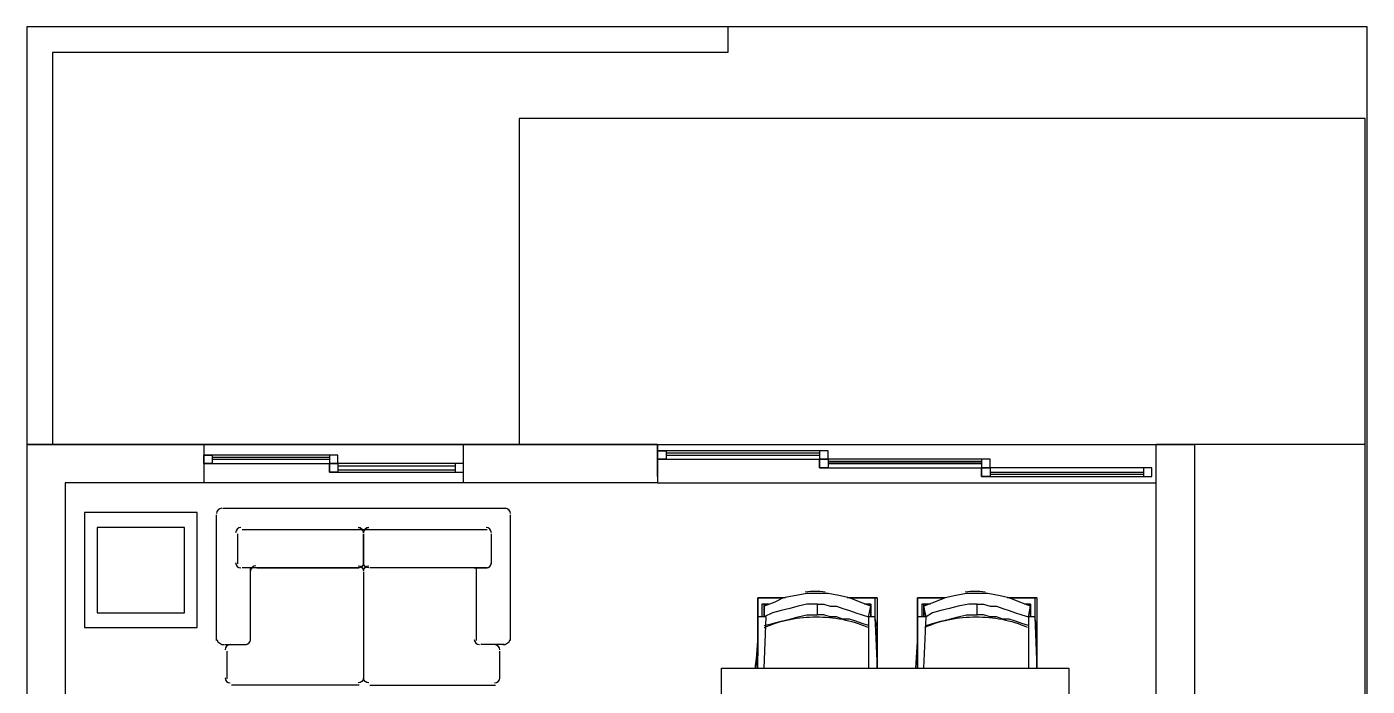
# Model space of a CAD drawing. Header units: metres. Extents: x -5 to 105, y 23 to 139.
# Drawn here: x -5.25 to 0.95, y 133.59 to 136.64 of the extents above; entities that cross this region are included whole.
import ezdxf

# ---------------------------------------------------------------- set-up
doc = ezdxf.new("R2010")
doc.units = ezdxf.units.M

msp = doc.modelspace()

# ---------------------------------------------------------------- linework, layer by layer
at = {"lineweight": 25}
for points in [[(0.9483, 136.6382), (-5.2486, 136.6382), (-5.2486, 120.1361), (0.9483, 120.1361)], [(-5.2486, 134.7072), (-2.3324, 134.7072), (-2.3324, 134.5594), (-2.3324, 134.7072)], [(-2.7265, 127.2197), (-2.5492, 127.2197), (-2.5492, 125.7419), (-0.0271, 125.7419), (-0.0271, 128.9438), (-2.5492, 128.9438), (-2.5492, 128.2837), (-2.7265, 128.2837), (-2.7265, 129.9881), (-2.5492, 129.9881), (-2.5492, 129.1211), (-0.0271, 129.1211), (-0.0271, 134.7072), (0.1503, 134.7072), (0.1503, 125.5547), (-2.7265, 125.5547)], [(-2.3324, 134.6382), (-2.3324, 134.6776), (-2.293, 134.6776), (-2.293, 134.6382), (-2.3324, 134.6382), (-1.5443, 134.6382), (-1.5443, 134.6776), (-2.3324, 134.6776)], [(-1.5443, 134.6776), (-1.5837, 134.6776), (-1.5837, 134.6382), (-1.5443, 134.6382)], [(-4.4309, 134.6185), (-4.4309, 134.6579), (-4.3915, 134.6579), (-4.3915, 134.6185), (-4.4309, 134.6185), (-3.8102, 134.6185), (-3.8102, 134.6579), (-4.4309, 134.6579)], [(-3.8102, 134.6579), (-3.8496, 134.6579), (-3.8496, 134.6185), (-3.8102, 134.6185)], [(-3.8496, 134.5791), (-3.8496, 134.6185), (-3.8102, 134.6185), (-3.8102, 134.5791), (-3.8496, 134.5791), (-3.229, 134.5791), (-3.229, 134.6185), (-3.8496, 134.6185)], [(-3.229, 134.6185), (-3.2684, 134.6185), (-3.2684, 134.5791), (-3.229, 134.5791)], [(-1.5837, 134.5988), (-1.5837, 134.6382), (-1.5443, 134.6382), (-1.5443, 134.5988), (-1.5837, 134.5988), (-0.7955, 134.5988), (-0.7955, 134.6382), (-1.5837, 134.6382)], [(-1.5837, 134.5988), (-1.5837, 134.6382), (-1.5443, 134.6382), (-1.5443, 134.5988), (-1.5837, 134.5988), (-0.7955, 134.5988), (-0.7955, 134.6382), (-1.5837, 134.6382)], [(-0.8349, 134.6284), (-1.5443, 134.6284)], [(-0.8349, 134.6185), (-1.5443, 134.6185)], [(-0.7955, 134.6382), (-0.8349, 134.6382), (-0.8349, 134.5988), (-0.7955, 134.5988)], [(-0.7955, 134.6382), (-0.8349, 134.6382), (-0.8349, 134.5988), (-0.7955, 134.5988)], [(-0.8349, 134.5594), (-0.8349, 134.5988), (-0.7955, 134.5988), (-0.7955, 134.5594), (-0.8349, 134.5594), (-0.0468, 134.5594), (-0.0468, 134.5988), (-0.8349, 134.5988)], [(-0.0468, 134.5988), (-0.0862, 134.5988), (-0.0862, 134.5594), (-0.0468, 134.5594)], [(-4.4605, 134.3919), (-4.9826, 134.3919), (-4.9826, 133.8599), (-4.4605, 133.8599)], [(-4.5196, 134.323), (-4.9235, 134.323), (-4.9235, 133.9289), (-4.5196, 133.9289)], [(-3.692, 134.1555), (-3.692, 134.2934)], [(-0.431, 133.6727), (-0.431, 132.6777), (-2.0369, 132.6777), (-2.0369, 133.6727)]]:
    msp.add_lwpolyline(points, close=True, dxfattribs=at)
for points in [[(-2.0073, 136.6382), (-2.0073, 136.52), (-5.1304, 136.52), (-5.1304, 134.7072)], [(0.1503, 125.5547), (0.9384, 125.5547), (0.9384, 136.2146), (-2.9728, 136.2146), (-2.9728, 134.7072)], [(-3.229, 134.5299), (-3.229, 134.7072), (-2.3324, 134.7072), (-2.3324, 134.5299), (-5.0713, 134.5299), (-5.0713, 128.5201), (-3.6821, 128.5201), (-3.6821, 126.796), (-3.8693, 126.796), (-3.8693, 128.3428), (-5.0713, 128.3428), (-5.0713, 126.0374), (-3.9186, 126.0374)], [(-4.4309, 134.7072), (-4.4309, 134.5299)], [(-2.3324, 134.7072), (-0.0271, 134.7072)], [(-2.3324, 134.7072), (-0.0271, 134.7072)], [(-2.293, 134.6678), (-1.5837, 134.6678)], [(0.1503, 134.7072), (-0.0271, 134.7072)], [(0.1503, 130.3231), (0.9384, 130.3231), (0.9384, 134.7072), (0.1503, 134.7072)], [(-4.3915, 134.6481), (-3.8496, 134.6481)], [(-4.3915, 134.6382), (-3.8496, 134.6382)], [(-3.8102, 134.6087), (-3.2684, 134.6087)], [(-2.293, 134.6579), (-1.5837, 134.6579)], [(-3.8102, 134.589), (-3.2684, 134.589)], [(-0.7955, 134.5791), (-0.0862, 134.5791)], [(-0.7955, 134.5693), (-0.0862, 134.5693)], [(-2.3324, 134.5299), (-0.0271, 134.5299)], [(-4.3422, 134.4116), (-3.0319, 134.4116)], [(-4.3718, 133.8008), (-4.3718, 134.3821)], [(-3.0122, 133.8008), (-3.0122, 134.3821)], [(-4.2733, 134.1555), (-4.2733, 134.2934)], [(-4.2536, 134.3131), (-3.7117, 134.3131), (-3.6624, 134.3131), (-3.1206, 134.3131)], [(-3.692, 134.1555), (-3.692, 134.2934)], [(-3.1009, 134.1555), (-3.1009, 134.2934)], [(-4.1846, 134.1358), (-3.7117, 134.1358), (-4.2536, 134.1358)], [(-4.2536, 134.1358), (-4.2536, 134.1358)], [(-4.2142, 133.8008), (-4.2142, 134.1358)], [(-3.692, 134.1161), (-3.692, 133.6235)], [(-3.692, 134.1161), (-3.692, 134.1161)], [(-3.1797, 134.1358), (-3.1206, 134.1358), (-3.6624, 134.1358)], [(-3.6624, 134.1358), (-3.6624, 134.1358)], [(-3.1698, 133.8008), (-3.1698, 134.1358)], [(-1.7413, 133.9979), (-1.8694, 133.9979), (-1.7512, 133.9979)], [(-1.8694, 133.8895), (-1.8694, 133.9979), (-1.8694, 133.8205)], [(-1.8694, 133.9979), (-1.8694, 133.9979)], [(-1.3472, 133.9584), (-1.3965, 133.9781), (-1.4457, 133.9979), (-1.495, 134.0077), (-1.5443, 134.0176), (-1.6428, 134.0176), (-1.692, 134.0077), (-1.7512, 133.9979), (-1.7906, 133.9781), (-1.8398, 133.9584), (-1.8398, 133.9092), (-1.8398, 133.9683), (-1.8201, 133.9683), (-1.8497, 133.9683)], [(-1.3177, 133.9979), (-1.4556, 133.9979)], [(-1.4457, 133.9979), (-1.3275, 133.9979), (-1.3275, 133.8895)], [(-1.3275, 133.9979), (-1.3177, 133.9979), (-1.3177, 133.8205)], [(-1.0024, 133.9979), (-1.1305, 133.9979), (-1.0123, 133.9979)], [(-1.1305, 133.8895), (-1.1305, 133.9979), (-1.1305, 133.8205)], [(-1.1305, 133.9979), (-1.1305, 133.9979)], [(-0.6083, 133.9584), (-0.6576, 133.9781), (-0.7068, 133.9979), (-0.7561, 134.0077), (-0.8054, 134.0176), (-0.9039, 134.0176), (-0.9531, 134.0077), (-1.0024, 133.9979), (-1.0517, 133.9781), (-1.1009, 133.9584), (-1.1009, 133.9092), (-1.1009, 133.9683), (-1.0812, 133.9683)], [(-0.5788, 133.9979), (-0.7167, 133.9979)], [(-0.7068, 133.9979), (-0.5886, 133.9979), (-0.5886, 133.8895)], [(-0.5886, 133.9979), (-0.5788, 133.9979), (-0.5788, 133.8205)], [(-1.8398, 133.9683), (-1.8497, 133.9683), (-1.8497, 133.9092)], [(-1.5935, 133.9683), (-1.6428, 133.9683), (-1.6822, 133.9584), (-1.7216, 133.9486), (-1.761, 133.9387), (-1.8004, 133.9289), (-1.8398, 133.9092), (-1.8398, 133.9584)], [(-1.8398, 133.8698), (-1.8004, 133.8796), (-1.761, 133.8895), (-1.7216, 133.8993), (-1.6822, 133.9092), (-1.6428, 133.919), (-1.5935, 133.919)], [(-1.3571, 133.8698), (-1.3866, 133.8796), (-1.4162, 133.8895), (-1.4457, 133.8993), (-1.4753, 133.8993), (-1.5049, 133.9092), (-1.5344, 133.9092), (-1.564, 133.919), (-1.5935, 133.919), (-1.5935, 133.9289), (-1.5935, 133.9486), (-1.5935, 133.9683), (-1.564, 133.9683), (-1.5344, 133.9584), (-1.5049, 133.9584), (-1.4753, 133.9486), (-1.4457, 133.9387), (-1.4162, 133.9289), (-1.3866, 133.919), (-1.3571, 133.9092), (-1.3472, 133.9584), (-1.3472, 133.9092)], [(-1.3669, 133.9683), (-1.3472, 133.9683), (-1.3768, 133.9683)], [(-1.3472, 133.9683), (-1.3472, 133.9683)], [(-1.3472, 133.9683), (-1.3472, 133.9092), (-1.3472, 133.9683)], [(-1.1009, 133.9683), (-1.1108, 133.9683), (-1.1108, 133.9092)], [(-1.0714, 133.9683), (-1.1108, 133.9683)], [(-0.8546, 133.9683), (-0.894, 133.9683), (-0.9433, 133.9584), (-0.9827, 133.9486), (-1.0221, 133.9387), (-1.0615, 133.9289), (-1.0911, 133.9092), (-1.1009, 133.9584)], [(-1.0911, 133.8698), (-1.0615, 133.8796), (-1.0221, 133.8895), (-0.9827, 133.8993), (-0.9433, 133.9092), (-0.9039, 133.919), (-0.8546, 133.919)], [(-0.6182, 133.8698), (-0.6477, 133.8796), (-0.6773, 133.8895), (-0.7068, 133.8993), (-0.7364, 133.8993), (-0.766, 133.9092), (-0.7955, 133.9092), (-0.8251, 133.919), (-0.8546, 133.919), (-0.8546, 133.9289), (-0.8546, 133.9486), (-0.8546, 133.9683), (-0.8251, 133.9683), (-0.7955, 133.9584), (-0.766, 133.9584), (-0.7364, 133.9486), (-0.7068, 133.9387), (-0.6773, 133.9289), (-0.6477, 133.919), (-0.6182, 133.9092), (-0.6083, 133.9584), (-0.6083, 133.9092)], [(-0.628, 133.9683), (-0.6083, 133.9683), (-0.6379, 133.9683)], [(-0.6083, 133.9683), (-0.6083, 133.9683)], [(-0.6083, 133.9683), (-0.6083, 133.9092), (-0.6083, 133.9683)], [(-1.8694, 133.6727), (-1.8694, 133.9092), (-1.8694, 133.8599), (-1.8694, 133.8008), (-1.8694, 133.7318), (-1.8792, 133.6727), (-1.8792, 133.6826), (-1.8694, 133.7614), (-1.8694, 133.8402), (-1.8694, 133.8205), (-1.8792, 133.6727)], [(-1.8398, 133.6727), (-1.83, 133.9092), (-1.8497, 133.9092), (-1.8694, 133.9092)], [(-1.8398, 133.9092), (-1.8398, 133.9092)], [(-1.8398, 133.8599), (-1.83, 133.8599)], [(-1.3275, 133.9092), (-1.3177, 133.6727), (-1.3177, 133.8205), (-1.3177, 133.8402), (-1.3177, 133.7614), (-1.3177, 133.6826), (-1.3177, 133.6727), (-1.3177, 133.7318), (-1.3177, 133.8008), (-1.3177, 133.8599), (-1.3275, 133.9092), (-1.3374, 133.9092), (-1.3571, 133.9092), (-1.3571, 133.6727)], [(-1.3571, 133.8599), (-1.3571, 133.8599)], [(-1.3472, 133.9092), (-1.3472, 133.9092)], [(-1.1305, 133.6727), (-1.1305, 133.9092), (-1.1305, 133.8599), (-1.1305, 133.8008), (-1.1305, 133.7318), (-1.1305, 133.6727), (-1.1305, 133.6826), (-1.1305, 133.7614), (-1.1305, 133.8402), (-1.1305, 133.8205), (-1.1403, 133.6727)], [(-1.1009, 133.6727), (-1.0911, 133.9092), (-1.1108, 133.9092), (-1.1305, 133.9092)], [(-1.1009, 133.9092), (-1.1009, 133.9092)], [(-1.0911, 133.8599), (-1.0911, 133.8599)], [(-0.5886, 133.9092), (-0.5788, 133.6727), (-0.5788, 133.8205), (-0.5788, 133.8402), (-0.5788, 133.7614), (-0.5788, 133.6826), (-0.5788, 133.6727), (-0.5788, 133.7318), (-0.5788, 133.8008), (-0.5788, 133.8599), (-0.5886, 133.9092), (-0.5985, 133.9092), (-0.6182, 133.9092), (-0.6182, 133.6727)], [(-0.6182, 133.8599), (-0.6182, 133.8599)], [(-0.6083, 133.9092), (-0.6083, 133.9092)], [(-4.3324, 133.7811), (-4.2339, 133.7811)], [(-4.3225, 133.6235), (-4.3225, 133.7516)], [(-3.0418, 133.7811), (-3.1501, 133.7811)], [(-3.0615, 133.6235), (-3.0615, 133.7516)], [(-3.692, 133.6235), (-3.692, 133.6235)], [(-4.3028, 133.5939), (-4.3028, 133.5939)], [(-3.7117, 133.5939), (-4.3028, 133.5939)], [(-3.6624, 133.5939), (-3.0812, 133.5939)], [(-3.6624, 133.5939), (-3.6624, 133.5939)], [(-3.0812, 133.5939), (-3.0812, 133.5939)]]:
    msp.add_lwpolyline(points, dxfattribs=at)
msp.add_lwpolyline([(-3.7166, 134.323, -0.414213), (-3.692, 134.2983, -0.414213), (-3.6674, 134.323, 0.414213), (-3.692, 134.2983, 0.414213)], format="xyb", close=True, dxfattribs=at)
for points in [[(-3.6674, 134.1358, -0.414213), (-3.692, 134.1604, -0.414213), (-3.7166, 134.1358)], [(-3.7166, 134.1456, -0.414213), (-3.692, 134.121, -0.414213), (-3.6674, 134.1456)], [(-1.835, 133.8618, -0.108036), (-1.5992, 133.9091, -0.108036), (-1.3619, 133.8618)], [(-1.0961, 133.8618, -0.108036), (-0.8603, 133.9091, -0.108036), (-0.623, 133.8618)], [(-3.6674, 133.6038, -0.414213), (-3.692, 133.6284, -0.414213), (-3.7166, 133.6038)]]:
    msp.add_lwpolyline(points, format="xyb", dxfattribs=at)
for centre, radius, start, end in [((-4.3472, 134.387), 0.0246, 90.00006, 179.99994), ((-3.0368, 134.387), 0.0246, 0.00006, 89.99994), ((-4.2585, 134.2983), 0.0246, 90.00006, 179.99994), ((-3.1255, 134.2983), 0.0246, 0.00006, 89.99994), ((-4.2585, 134.1604), 0.0246, 180.00006, 269.99994), ((-4.1895, 134.121), 0.0246, 90.00006, 179.99994), ((-3.1255, 134.1604), 0.0246, 270.00006, 359.99994), ((-1.5886, 133.3919), 0.6355, 91.18123, 95.51498), ((-1.6182, 133.3919), 0.6355, 84.48502, 88.81877), ((-0.8497, 133.3919), 0.6355, 91.18123, 95.51498), ((-0.8793, 133.3919), 0.6355, 84.48502, 88.81877), ((-4.3373, 133.8156), 0.0345, 198.42417, 272.18628), ((-4.2388, 133.8057), 0.0246, 270.00006, 359.99994), ((-3.1551, 133.8057), 0.0246, 180.00006, 269.99994), ((-3.0467, 133.8156), 0.0345, 267.81372, 341.57583), ((-4.3077, 133.7565), 0.0246, 90.00006, 179.99994), ((-3.0861, 133.7565), 0.0246, 0.00006, 89.99994), ((-4.3077, 133.6284), 0.0246, 180.00006, 269.99995), ((-3.0861, 133.6284), 0.0246, 270.00005, 359.99994)]:
    msp.add_arc(centre, radius, start, end, dxfattribs=at)

doc.saveas('drawing.dxf')
